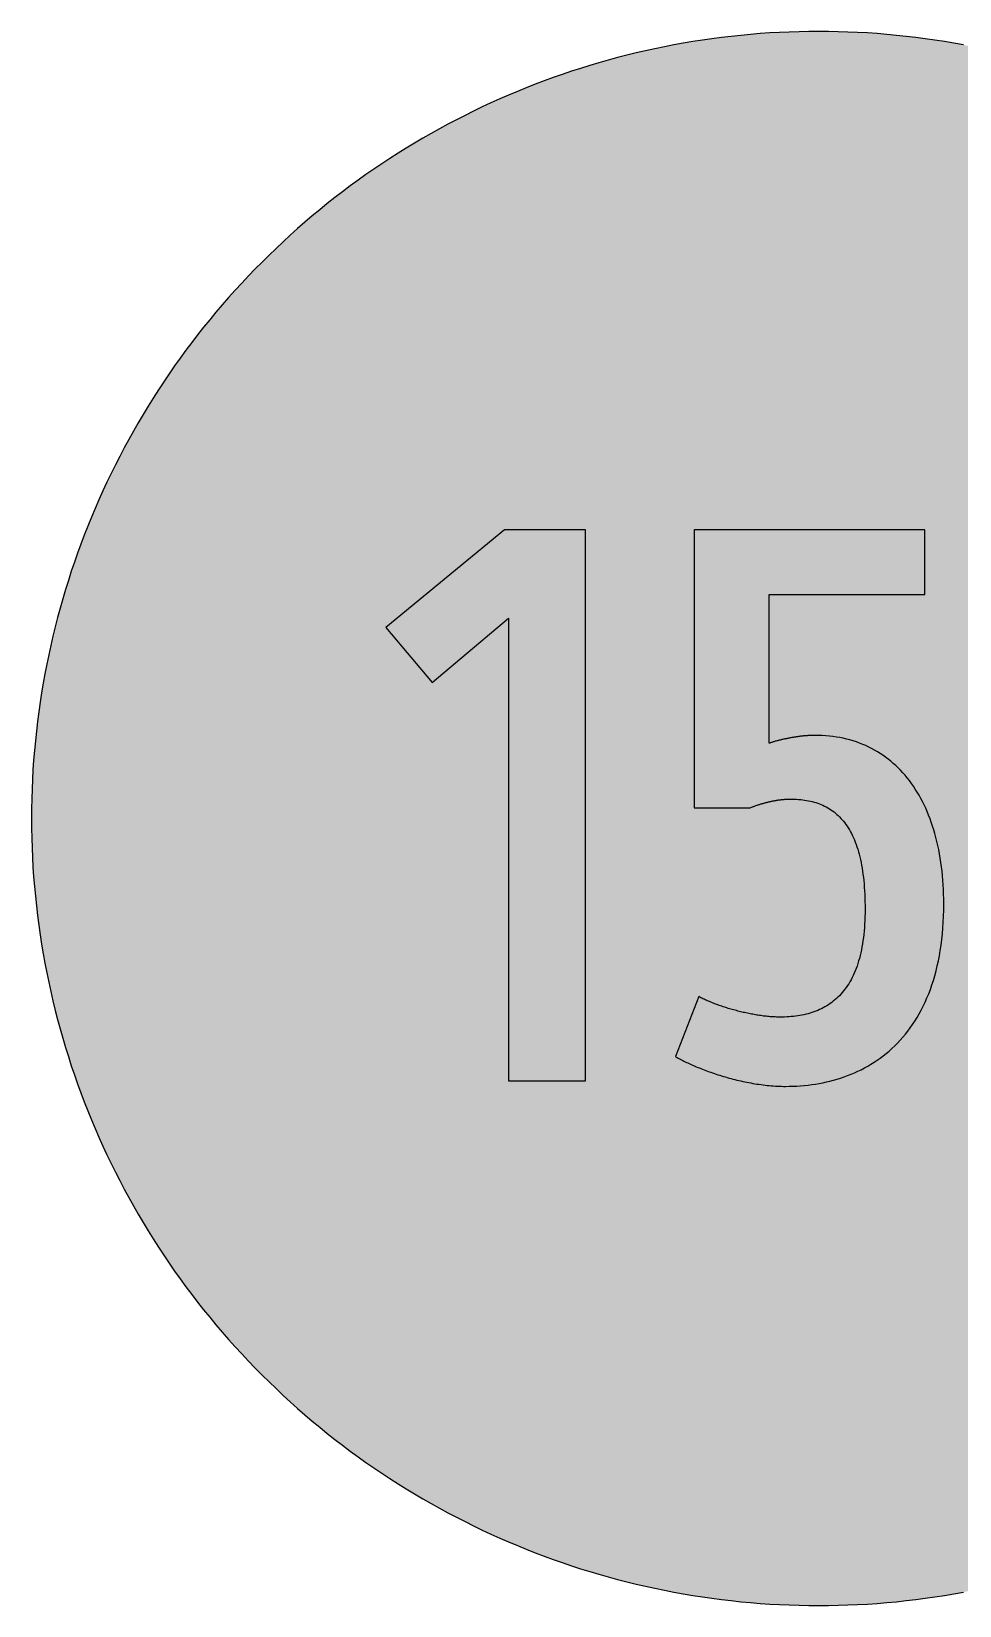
# Model space of a CAD drawing. Header units: millimetres. Extents: x 0 to 212, y 0 to 212.
# Drawn here: x 0.1 to 124.8, y 0.1 to 211.7 of the extents above; entities that cross this region are included whole.
import ezdxf

# ---------------------------------------------------------------- set-up
doc = ezdxf.new("R2010")
doc.units = ezdxf.units.MM

msp = doc.modelspace()

# ---------------------------------------------------------------- hatches: boundary and pattern name
for color, points in [(254, [(211.7189, 105.8869), (211.709, 107.2007), (211.6861, 108.5139), (211.6455, 109.8245), (211.5871, 111.1326), (211.5134, 112.4407), (211.4245, 113.7437), (211.3204, 115.0468), (211.201, 116.3447), (211.0638, 117.6426), (210.9114, 118.9355), (210.7413, 120.2258), (210.5584, 121.5136), (210.3577, 122.7988), (210.1418, 124.079), (209.9107, 125.3566), (209.6643, 126.6292), (209.4027, 127.8992), (209.1258, 129.1641), (208.8337, 130.4239), (208.5264, 131.6812), (208.2038, 132.936), (207.866, 134.1831), (207.5104, 135.4277), (207.1421, 136.6647), (206.7611, 137.8991), (206.3623, 139.1285), (205.9483, 140.3502), (205.5216, 141.5694), (205.0771, 142.781), (204.6199, 143.9901), (204.1474, 145.1915), (203.6623, 146.3853), (203.1619, 147.574), (202.6463, 148.7576), (202.1154, 149.9362), (201.5693, 151.1046), (201.0105, 152.2705), (200.439, 153.4262), (199.8523, 154.5768), (199.2503, 155.7198), (198.6356, 156.8577), (198.0057, 157.9855), (197.3605, 159.1081), (196.7052, 160.2232), (196.0321, 161.3281), (195.3489, 162.4279), (194.6504, 163.5176), (193.9366, 164.6022), (193.2102, 165.6766), (192.471, 166.7434), (191.7167, 167.8), (190.9521, 168.849), (190.1698, 169.8904), (189.3773, 170.9217), (188.5696, 171.9428), (187.7517, 172.9562), (186.9161, 173.9621), (186.0702, 174.9552), (185.2117, 175.9407), (184.338, 176.9161), (183.454, 177.8838), (182.5549, 178.8389), (181.643, 179.7837), (180.721, 180.7185), (179.7837, 181.643), (178.8389, 182.5549), (177.8838, 183.454), (176.9161, 184.338), (175.9407, 185.2117), (174.9552, 186.0702), (173.9621, 186.9161), (172.9562, 187.7492), (171.9428, 188.5696), (170.9217, 189.3773), (169.8904, 190.1698), (168.849, 190.9496), (167.8, 191.7167), (166.7408, 192.471), (165.6766, 193.2102), (164.6022, 193.9366), (163.5176, 194.6504), (162.4279, 195.3489), (161.3281, 196.0321), (160.2232, 196.7052), (159.1081, 197.3631), (157.9855, 198.0057), (156.8577, 198.6356), (155.7198, 199.2503), (154.5768, 199.8523), (153.4262, 200.439), (152.2705, 201.0131), (151.1046, 201.5719), (149.9362, 202.1154), (148.7576, 202.6463), (147.574, 203.1619), (146.3853, 203.6623), (145.1889, 204.15), (143.9875, 204.6199), (142.781, 205.0796), (141.5694, 205.5216), (140.3502, 205.9483), (139.1285, 206.3623), (137.8991, 206.7611), (136.6647, 207.1446), (135.4252, 207.5129), (134.1831, 207.866), (132.9334, 208.2038), (131.6812, 208.5264), (130.4239, 208.8337), (129.1641, 209.1284), (127.8966, 209.4052), (126.6292, 209.6668), (125.3541, 209.9132), (124.0765, 210.1444), (122.7963, 210.3603), (121.5136, 210.5584), (120.2258, 210.7438), (118.9355, 210.9114), (117.6401, 211.0638), (116.3447, 211.201), (115.0468, 211.3229), (113.7437, 211.4271), (112.4382, 211.516), (111.1326, 211.5896), (109.8245, 211.6455), (108.5113, 211.6861), (107.1982, 211.7115), (105.885, 211.7192), (104.5693, 211.7115), (103.2561, 211.6861), (101.9454, 211.6455), (100.6373, 211.5896), (99.3292, 211.516), (98.0262, 211.4271), (96.7232, 211.3229), (95.4253, 211.201), (94.1273, 211.0638), (92.8345, 210.9114), (91.5441, 210.7438), (90.2564, 210.5584), (88.9711, 210.3603), (87.691, 210.1444), (86.4133, 209.9132), (85.1408, 209.6668), (83.8708, 209.4052), (82.6059, 209.1284), (81.346, 208.8337), (80.0887, 208.5264), (78.834, 208.2038), (77.5868, 207.866), (76.3422, 207.5129), (75.1053, 207.1446), (73.8708, 206.7611), (72.6415, 206.3623), (71.4197, 205.9483), (70.2005, 205.5216), (68.9889, 205.0796), (67.7799, 204.6199), (66.5785, 204.15), (65.3847, 203.6623), (64.196, 203.1619), (63.0123, 202.6463), (61.8338, 202.1154), (60.6628, 201.5719), (59.4995, 201.0131), (58.3438, 200.439), (57.1932, 199.8523), (56.0502, 199.2503), (54.9123, 198.6356), (53.7845, 198.0057), (52.6618, 197.3631), (51.5468, 196.7052), (50.4419, 196.0321), (49.342, 195.3489), (48.2524, 194.6504), (47.1678, 193.9366), (46.0934, 193.2102), (45.0266, 192.471), (43.9699, 191.7167), (42.9209, 190.9496), (41.8795, 190.1698), (40.8483, 189.3773), (39.8272, 188.5696), (38.8137, 187.7492), (37.8079, 186.9161), (36.8148, 186.0702), (35.8292, 185.2117), (34.8539, 184.338), (33.8861, 183.454), (32.9311, 182.5549), (31.9862, 181.643), (31.049, 180.7185), (30.1269, 179.7837), (29.2151, 178.8389), (28.3159, 177.8838), (27.432, 176.9161), (26.5582, 175.9407), (25.6997, 174.9552), (24.8539, 173.9621), (24.0208, 172.9562), (23.2004, 171.9428), (22.3926, 170.9217), (21.6002, 169.8904), (20.8204, 168.849), (20.0533, 167.8), (19.2989, 166.7434), (18.5598, 165.6766), (17.8333, 164.6022), (17.1196, 163.5176), (16.4211, 162.4279), (15.7378, 161.3281), (15.0647, 160.2232), (14.4069, 159.1081), (13.7643, 157.9855), (13.1343, 156.8577), (12.5197, 155.7198), (11.9177, 154.5768), (11.3309, 153.4262), (10.7569, 152.2705), (10.1981, 151.1046), (9.6545, 149.9362), (9.1237, 148.7576), (8.6081, 147.574), (8.1077, 146.3853), (7.62, 145.1915), (7.1501, 143.9901), (6.6904, 142.781), (6.2484, 141.5694), (5.8217, 140.3502), (5.4077, 139.1285), (5.0089, 137.8991), (4.6253, 136.6647), (4.257, 135.4277), (3.904, 134.1831), (3.5662, 132.936), (3.2436, 131.6812), (2.9362, 130.4239), (2.6416, 129.1641), (2.3647, 127.8992), (2.1031, 126.6292), (1.8567, 125.3566), (1.6256, 124.079), (1.4097, 122.7988), (1.2116, 121.5136), (1.0262, 120.2258), (0.8585, 118.9355), (0.7061, 117.6426), (0.569, 116.3447), (0.447, 115.0468), (0.3429, 113.7437), (0.254, 112.4407), (0.1803, 111.1326), (0.1245, 109.8245), (0.0838, 108.5139), (0.0584, 107.2007), (0.0508, 105.885), (0.0584, 104.5718), (0.0838, 103.2586), (0.1245, 101.9454), (0.1803, 100.6373), (0.254, 99.3318), (0.3429, 98.0262), (0.447, 96.7232), (0.569, 95.4253), (0.7061, 94.1299), (0.8585, 92.8345), (1.0262, 91.5441), (1.2116, 90.2564), (1.4097, 88.9737), (1.6256, 87.6935), (1.8567, 86.4159), (2.1031, 85.1408), (2.3647, 83.8733), (2.6416, 82.6059), (2.9362, 81.346), (3.2436, 80.0887), (3.5662, 78.8365), (3.904, 77.5868), (4.257, 76.3448), (4.6253, 75.1053), (5.0089, 73.8708), (5.4077, 72.6415), (5.8217, 71.4197), (6.2484, 70.2005), (6.6904, 68.9889), (7.1501, 67.7824), (7.62, 66.581), (8.1077, 65.3847), (8.6081, 64.196), (9.1237, 63.0123), (9.6545, 61.8338), (10.1981, 60.6654), (10.7569, 59.4995), (11.3309, 58.3438), (11.9177, 57.1932), (12.5197, 56.0502), (13.1343, 54.9123), (13.7643, 53.7845), (14.4069, 52.6618), (15.0647, 51.5468), (15.7378, 50.4419), (16.4211, 49.342), (17.1196, 48.2524), (17.8333, 47.1678), (18.5598, 46.0934), (19.2989, 45.0291), (20.0533, 43.9699), (20.8204, 42.9209), (21.6002, 41.8795), (22.3926, 40.8483), (23.2004, 39.8272), (24.0208, 38.8137), (24.8539, 37.8079), (25.6997, 36.8148), (26.5582, 35.8292), (27.432, 34.8539), (28.3159, 33.8861), (29.2151, 32.9311), (30.1269, 31.9862), (31.049, 31.049), (31.9862, 30.1269), (32.9311, 29.2151), (33.8861, 28.3159), (34.8539, 27.432), (35.8292, 26.5582), (36.8148, 25.6997), (37.8079, 24.8539), (38.8137, 24.0182), (39.8272, 23.2004), (40.8483, 22.3926), (41.8795, 21.6002), (42.9209, 20.8178), (43.9699, 20.0533), (45.0266, 19.2989), (46.0934, 18.5598), (47.1678, 17.8333), (48.2524, 17.1196), (49.342, 16.4211), (50.4419, 15.7378), (51.5468, 15.0647), (52.6618, 14.4094), (53.7845, 13.7643), (54.9123, 13.1343), (56.0502, 12.5197), (57.1932, 11.9177), (58.3438, 11.3309), (59.4995, 10.7594), (60.6628, 10.2006), (61.8338, 9.6545), (63.0123, 9.1237), (64.196, 8.6081), (65.3847, 8.1077), (66.5785, 7.6225), (67.7799, 7.1501), (68.9889, 6.6929), (70.2005, 6.2484), (71.4197, 5.8217), (72.6415, 5.4077), (73.8708, 5.0089), (75.1053, 4.6279), (76.3422, 4.2596), (77.5868, 3.904), (78.834, 3.5662), (80.0887, 3.2436), (81.346, 2.9362), (82.6059, 2.6441), (83.8708, 2.3673), (85.1408, 2.1057), (86.4133, 1.8593), (87.691, 1.6281), (88.9711, 1.4122), (90.2564, 1.2116), (91.5441, 1.0287), (92.8345, 0.8585), (94.1273, 0.7061), (95.4253, 0.569), (96.7232, 0.4496), (98.0262, 0.3454), (99.3292, 0.2565), (100.6373, 0.1829), (101.9454, 0.1245), (103.2561, 0.0838), (104.5693, 0.061), (105.885, 0.0533), (107.1982, 0.061), (108.5113, 0.0838), (109.8245, 0.1245), (111.1326, 0.1829), (112.4382, 0.2565), (113.7437, 0.3454), (115.0468, 0.4496), (116.3447, 0.569), (117.6401, 0.7061), (118.9355, 0.8585), (120.2258, 1.0287), (121.5136, 1.2116), (122.7963, 1.4122), (124.0765, 1.6281), (125.3541, 1.8593), (126.6292, 2.1057), (127.8966, 2.3673), (129.1641, 2.6441), (130.4239, 2.9362), (131.6812, 3.2436), (132.9334, 3.5662), (134.1831, 3.904), (135.4252, 4.2596), (136.6647, 4.6279), (137.8991, 5.0089), (139.1285, 5.4077), (140.3502, 5.8217), (141.5694, 6.2484), (142.781, 6.6929), (143.9875, 7.1501), (145.1889, 7.6225), (146.3853, 8.1077), (147.574, 8.6081), (148.7576, 9.1237), (149.9362, 9.6545), (151.1046, 10.2006), (152.2705, 10.7594), (153.4262, 11.3309), (154.5768, 11.9177), (155.7198, 12.5197), (156.8577, 13.1343), (157.9855, 13.7643), (159.1081, 14.4094), (160.2232, 15.0647), (161.3281, 15.7378), (162.4279, 16.4211), (163.5176, 17.1196), (164.6022, 17.8333), (165.6766, 18.5598), (166.7408, 19.2989), (167.8, 20.0533), (168.849, 20.8178), (169.8904, 21.6002), (170.9217, 22.3926), (171.9428, 23.2004), (172.9562, 24.0182), (173.9621, 24.8539), (174.9552, 25.6997), (175.9407, 26.5582), (176.9161, 27.432), (177.8838, 28.3159), (178.8389, 29.2151), (179.7837, 30.1269), (180.721, 31.049), (181.643, 31.9862), (182.5549, 32.9311), (183.454, 33.8861), (184.338, 34.8539), (185.2117, 35.8292), (186.0702, 36.8148), (186.9161, 37.8079), (187.7517, 38.8137), (188.5696, 39.8272), (189.3773, 40.8483), (190.1698, 41.8795), (190.9521, 42.9209), (191.7167, 43.9699), (192.471, 45.0291), (193.2102, 46.0934), (193.9366, 47.1678), (194.6504, 48.2524), (195.3489, 49.342), (196.0321, 50.4419), (196.7052, 51.5468), (197.3605, 52.6618), (198.0057, 53.7845), (198.6356, 54.9123), (199.2503, 56.0502), (199.8523, 57.1932), (200.439, 58.3438), (201.0105, 59.4995), (201.5693, 60.6654), (202.1154, 61.8338), (202.6463, 63.0123), (203.1619, 64.196), (203.6623, 65.3847), (204.1474, 66.581), (204.6199, 67.7824), (205.0771, 68.9889), (205.5216, 70.2005), (205.9483, 71.4197), (206.3623, 72.6415), (206.7611, 73.8708), (207.1421, 75.1053), (207.5104, 76.3448), (207.866, 77.5868), (208.2038, 78.8365), (208.5264, 80.0887), (208.8337, 81.346), (209.1258, 82.6059), (209.4027, 83.8733), (209.6643, 85.1408), (209.9107, 86.4159), (210.1418, 87.6935), (210.3577, 88.9737), (210.5584, 90.2564), (210.7413, 91.5441), (210.9114, 92.8345), (211.0638, 94.1299), (211.201, 95.4253), (211.3204, 96.7232), (211.4245, 98.0262), (211.5134, 99.3318), (211.5871, 100.6373), (211.6455, 101.9454), (211.6861, 103.2586), (211.709, 104.5718), (211.7166, 105.885)]), (59, [(64.1876, 70.6092), (74.5603, 70.6092), (74.5603, 144.6911), (63.6584, 144.6911), (47.6772, 131.5678), (53.9228, 124.1594), (64.1876, 132.8371)]), (59, [(120.173, 136.0121), (120.173, 144.6911), (89.1646, 144.6911), (89.1646, 107.3323), (96.6791, 107.3323), (96.7765, 107.3709), (96.8756, 107.409), (96.9747, 107.4471), (97.0712, 107.4826), (97.1702, 107.5207), (97.2668, 107.5563), (97.3633, 107.5893), (97.4598, 107.6249), (97.5563, 107.6579), (97.6528, 107.6909), (97.7494, 107.7214), (97.8433, 107.7519), (97.9399, 107.7824), (98.0338, 107.8128), (98.1278, 107.8408), (98.2218, 107.8713), (98.3132, 107.8967), (98.4072, 107.9246), (98.4987, 107.95), (98.5901, 107.9754), (98.6815, 108.0008), (98.773, 108.0262), (98.8619, 108.0491), (98.9533, 108.0719), (99.0422, 108.0948), (99.1311, 108.1151), (99.22, 108.1354), (99.3064, 108.1557), (99.3953, 108.1761), (99.4816, 108.1938), (99.568, 108.2142), (99.6544, 108.2294), (99.7407, 108.2472), (99.8245, 108.265), (99.9084, 108.2802), (99.9922, 108.2954), (100.076, 108.3107), (100.1573, 108.3234), (100.2386, 108.3386), (100.3198, 108.3513), (100.4011, 108.3615), (100.4824, 108.3742), (100.5611, 108.3843), (100.6399, 108.397), (100.7186, 108.4047), (100.7948, 108.4148), (100.8736, 108.425), (100.9498, 108.4326), (101.026, 108.4402), (101.0996, 108.4478), (101.1733, 108.4555), (101.2469, 108.4605), (101.3206, 108.4656), (101.3917, 108.4707), (101.4654, 108.4758), (101.5365, 108.4809), (101.6051, 108.4834), (101.6737, 108.4859), (101.7422, 108.4885), (101.8108, 108.491), (101.8794, 108.4936), (101.9454, 108.4936), (102.0115, 108.4961), (102.075, 108.4961), (102.362, 108.4936), (102.6439, 108.4859), (102.9233, 108.4707), (103.2002, 108.4529), (103.472, 108.4275), (103.7412, 108.397), (104.0079, 108.3615), (104.2695, 108.3183), (104.5286, 108.27), (104.7826, 108.2167), (105.0341, 108.1557), (105.283, 108.0897), (105.5268, 108.016), (105.7681, 107.9373), (106.0044, 107.8509), (106.2355, 107.757), (106.4641, 107.6579), (106.6902, 107.5512), (106.9111, 107.4395), (107.127, 107.3175), (107.3404, 107.1905), (107.5487, 107.0559), (107.7544, 106.9137), (107.9551, 106.7664), (108.1507, 106.6089), (108.3437, 106.4438), (108.5317, 106.2711), (108.7145, 106.0933), (108.8923, 105.9053), (109.0676, 105.7097), (109.2378, 105.5065), (109.4054, 105.2932), (109.5654, 105.0747), (109.7229, 104.8461), (109.8753, 104.6099), (110.0226, 104.3635), (110.1649, 104.1095), (110.3046, 103.8479), (110.4392, 103.5761), (110.5662, 103.2967), (110.6907, 103.0072), (110.81, 102.71), (110.9243, 102.4026), (111.0336, 102.0851), (111.1377, 101.76), (111.2393, 101.4247), (111.3333, 101.0793), (111.4222, 100.7262), (111.506, 100.363), (111.5847, 99.9896), (111.6584, 99.6061), (111.727, 99.2124), (111.7905, 98.8085), (111.8489, 98.3945), (111.9022, 97.9703), (111.9505, 97.536), (111.9911, 97.0915), (112.0292, 96.6368), (112.0597, 96.1695), (112.0851, 95.6945), (112.1054, 95.2068), (112.1181, 94.709), (112.1258, 94.1984), (112.1308, 93.6777), (112.1258, 93.1647), (112.1156, 92.6592), (112.0978, 92.1664), (112.0724, 91.6838), (112.0419, 91.2139), (112.0038, 90.7542), (111.9581, 90.3046), (111.9073, 89.8652), (111.8489, 89.4359), (111.7854, 89.0194), (111.7143, 88.6104), (111.6381, 88.2142), (111.5543, 87.8281), (111.4654, 87.4497), (111.3688, 87.0814), (111.2672, 86.7258), (111.158, 86.3778), (111.0463, 86.04), (110.9269, 85.7098), (110.7999, 85.3923), (110.6703, 85.0824), (110.5332, 84.7827), (110.3909, 84.4906), (110.2436, 84.2086), (110.0912, 83.9343), (109.9312, 83.6701), (109.7686, 83.4136), (109.601, 83.1672), (109.4257, 82.9285), (109.2479, 82.6973), (109.0651, 82.4763), (108.8746, 82.263), (108.6815, 82.0572), (108.4834, 81.8591), (108.2802, 81.6686), (108.0745, 81.4883), (107.8611, 81.313), (107.6452, 81.1479), (107.4242, 80.9879), (107.2007, 80.838), (106.9696, 80.6933), (106.7359, 80.5561), (106.4997, 80.4266), (106.2584, 80.3046), (106.012, 80.1878), (105.7631, 80.0786), (105.5091, 79.977), (105.2525, 79.883), (104.9934, 79.7941), (104.7293, 79.7103), (104.4626, 79.6341), (104.1908, 79.5655), (103.9165, 79.502), (103.6396, 79.4436), (103.3577, 79.3928), (103.0732, 79.3471), (102.7862, 79.3064), (102.4966, 79.2709), (102.2045, 79.2429), (101.9099, 79.2201), (101.6102, 79.2023), (101.3079, 79.1896), (101.0056, 79.182), (100.6983, 79.1794), (100.5383, 79.1794), (100.3783, 79.182), (100.2132, 79.187), (100.0481, 79.1947), (99.883, 79.2023), (99.7128, 79.2124), (99.5426, 79.2226), (99.3724, 79.2353), (99.1972, 79.2505), (99.0244, 79.2683), (98.8492, 79.2861), (98.6714, 79.3064), (98.4936, 79.3267), (98.3158, 79.3496), (98.1354, 79.375), (97.9551, 79.4004), (97.7722, 79.4283), (97.5919, 79.4563), (97.409, 79.4868), (97.2236, 79.5198), (97.0407, 79.5528), (96.8578, 79.5858), (96.6724, 79.6214), (96.487, 79.6595), (96.3041, 79.6976), (96.1187, 79.7382), (95.9333, 79.7789), (95.7478, 79.8195), (95.5624, 79.8627), (95.3795, 79.9084), (95.1941, 79.9541), (95.0112, 79.9998), (94.8284, 80.0481), (94.6455, 80.0964), (94.4626, 80.1446), (94.2823, 80.1954), (94.1019, 80.2488), (93.9216, 80.3021), (93.7412, 80.3554), (93.5634, 80.4088), (93.3882, 80.4647), (93.2129, 80.5205), (93.0377, 80.579), (92.8649, 80.6374), (92.6922, 80.6958), (92.522, 80.7542), (92.3544, 80.8152), (92.1868, 80.8761), (92.0217, 80.9371), (91.8591, 81.0006), (91.6965, 81.0641), (91.5365, 81.1276), (91.379, 81.1911), (91.2241, 81.2571), (91.0692, 81.3206), (90.9193, 81.3867), (90.7694, 81.4527), (90.6221, 81.5213), (90.4799, 81.5873), (90.3376, 81.6559), (90.1979, 81.7245), (90.0633, 81.7931), (89.9287, 81.8617), (89.7992, 81.9302), (86.6249, 73.8886), (86.7512, 73.8124), (86.8832, 73.7362), (87.0204, 73.66), (87.1626, 73.5813), (87.31, 73.5025), (87.4624, 73.4212), (87.6198, 73.34), (87.7824, 73.2587), (87.9475, 73.1774), (88.1202, 73.0936), (88.2955, 73.0098), (88.4758, 72.9259), (88.6587, 72.8421), (88.8467, 72.7583), (89.0397, 72.6745), (89.2353, 72.5881), (89.4359, 72.5043), (89.6417, 72.4205), (89.85, 72.3367), (90.0608, 72.2503), (90.2741, 72.1665), (90.4926, 72.0827), (90.7161, 72.0014), (90.9396, 71.9176), (91.1682, 71.8363), (91.3994, 71.7525), (91.633, 71.6737), (91.8693, 71.5924), (92.108, 71.5137), (92.3493, 71.435), (92.5957, 71.3588), (92.8421, 71.2826), (93.091, 71.2064), (93.3425, 71.1327), (93.5965, 71.059), (93.8505, 70.9879), (94.1095, 70.9193), (94.3686, 70.8508), (94.6302, 70.7847), (94.8919, 70.7212), (95.156, 70.6577), (95.4227, 70.5968), (95.6894, 70.5358), (95.9587, 70.4799), (96.2279, 70.424), (96.4971, 70.3707), (96.7689, 70.3199), (97.0407, 70.2716), (97.315, 70.2259), (97.5893, 70.1802), (97.8637, 70.1396), (98.138, 70.1015), (98.4123, 70.0659), (98.6892, 70.0329), (98.966, 70.0024), (99.2403, 69.9745), (99.5172, 69.9491), (99.7915, 69.9287), (100.0684, 69.9084), (100.3427, 69.8932), (100.6196, 69.883), (100.8939, 69.8729), (101.1682, 69.8678), (101.44, 69.8652), (101.9454, 69.8703), (102.4509, 69.8856), (102.9564, 69.9084), (103.4593, 69.9414), (103.9597, 69.9846), (104.46, 70.038), (104.9579, 70.1015), (105.4532, 70.1751), (105.9459, 70.2589), (106.4387, 70.3529), (106.9264, 70.4571), (107.4115, 70.5714), (107.8941, 70.6984), (108.3716, 70.8355), (108.8466, 70.9828), (109.3191, 71.1429), (109.7839, 71.313), (110.2462, 71.4959), (110.7034, 71.689), (111.158, 71.8947), (111.6051, 72.1106), (112.047, 72.3417), (112.4839, 72.583), (112.9157, 72.8345), (113.3399, 73.1012), (113.759, 73.3781), (114.1705, 73.6702), (114.5743, 73.9724), (114.9731, 74.2899), (115.3643, 74.6201), (115.7478, 74.9605), (116.1237, 75.3161), (116.492, 75.6844), (116.8527, 76.0679), (117.2032, 76.4642), (117.5461, 76.8731), (117.8814, 77.2973), (118.2065, 77.7342), (118.5215, 78.1863), (118.8288, 78.6511), (119.126, 79.1312), (119.4105, 79.6265), (119.6873, 80.1345), (119.954, 80.6577), (120.208, 81.1962), (120.4519, 81.7499), (120.6856, 82.3189), (120.9065, 82.9031), (121.1174, 83.5025), (121.3155, 84.1172), (121.5009, 84.7471), (121.6762, 85.3948), (121.8362, 86.0552), (121.9835, 86.7334), (122.1207, 87.4268), (122.2426, 88.138), (122.3493, 88.8644), (122.4458, 89.6087), (122.5271, 90.3681), (122.5931, 91.1428), (122.6439, 91.9378), (122.682, 92.7481), (122.7049, 93.5736), (122.7125, 94.4194), (122.7074, 95.0697), (122.6947, 95.7123), (122.6693, 96.3473), (122.6363, 96.9747), (122.5931, 97.5944), (122.5423, 98.2066), (122.4813, 98.8085), (122.4102, 99.4029), (122.3315, 99.9896), (122.2426, 100.5662), (122.1435, 101.1352), (122.0368, 101.6965), (121.92, 102.2477), (121.7955, 102.7913), (121.6609, 103.3272), (121.5187, 103.8504), (121.3688, 104.3686), (121.2088, 104.8741), (121.0386, 105.3744), (120.8608, 105.8621), (120.6754, 106.3422), (120.4824, 106.8121), (120.2792, 107.2718), (120.0683, 107.7239), (119.8474, 108.1659), (119.6213, 108.5977), (119.3851, 109.0193), (119.1412, 109.4334), (118.8872, 109.8347), (118.6282, 110.2284), (118.3589, 110.6094), (118.0821, 110.9828), (117.7976, 111.3434), (117.5055, 111.6965), (117.2058, 112.0369), (116.8984, 112.3671), (116.5835, 112.6871), (116.2609, 112.997), (115.9307, 113.2967), (115.5903, 113.5837), (115.2449, 113.8631), (114.8918, 114.1273), (114.5337, 114.3838), (114.1654, 114.6277), (113.7895, 114.8613), (113.4085, 115.0823), (113.0173, 115.2931), (112.6211, 115.4938), (112.2172, 115.6818), (111.8083, 115.857), (111.3892, 116.0221), (110.965, 116.1745), (110.5357, 116.3142), (110.0963, 116.4438), (109.6518, 116.5606), (109.1997, 116.6673), (108.7425, 116.7587), (108.2777, 116.84), (107.8078, 116.9086), (107.3302, 116.967), (106.8451, 117.0102), (106.3549, 117.0407), (105.857, 117.061), (105.3541, 117.0661), (105.2754, 117.0661), (105.1941, 117.0661), (105.1128, 117.0635), (105.029, 117.061), (104.9426, 117.0584), (104.8588, 117.0559), (104.7725, 117.0508), (104.6836, 117.0483), (104.5947, 117.0432), (104.5058, 117.0356), (104.4143, 117.0305), (104.3229, 117.0229), (104.2314, 117.0153), (104.1375, 117.0076), (104.0435, 117), (103.9495, 116.9899), (103.8555, 116.9822), (103.759, 116.9721), (103.6625, 116.9594), (103.566, 116.9492), (103.4669, 116.9365), (103.3704, 116.9264), (103.2713, 116.9137), (103.1723, 116.8984), (103.0732, 116.8857), (102.9716, 116.8705), (102.8725, 116.8578), (102.7709, 116.8425), (102.6693, 116.8248), (102.5677, 116.8095), (102.4687, 116.7943), (102.3671, 116.7765), (102.2629, 116.7587), (102.1613, 116.7409), (102.0597, 116.7232), (101.9581, 116.7028), (101.8565, 116.6825), (101.7549, 116.6647), (101.6533, 116.6444), (101.5492, 116.6216), (101.4476, 116.6012), (101.346, 116.5809), (101.2444, 116.5581), (101.1428, 116.5352), (101.0437, 116.5123), (100.9421, 116.4895), (100.8431, 116.4666), (100.7415, 116.4412), (100.6424, 116.4184), (100.5434, 116.393), (100.4443, 116.3676), (100.3452, 116.3422), (100.2487, 116.3168), (100.1522, 116.2914), (100.0557, 116.2634), (99.9592, 116.2355), (99.8626, 116.2101), (99.7687, 116.1821), (99.6747, 116.1542), (99.5807, 116.1263), (99.4893, 116.0958), (99.3978, 116.0678), (99.3064, 116.0374), (99.2175, 116.0094), (99.2188, 136.0121)])]:
    msp.add_hatch(color=color).paths.add_polyline_path(points)

# ---------------------------------------------------------------- linework, layer by layer
at = {"color": 254}
msp.add_lwpolyline([(125.3541, 209.9132), (124.0765, 210.1444), (122.7963, 210.3603), (121.5136, 210.5584), (120.2258, 210.7438), (118.9355, 210.9114), (117.6401, 211.0638), (116.3447, 211.201), (115.0468, 211.3229), (113.7437, 211.4271), (112.4382, 211.516), (111.1326, 211.5896), (109.8245, 211.6455), (108.5113, 211.6861), (107.1982, 211.7115), (105.885, 211.7192), (104.5693, 211.7115), (103.2561, 211.6861), (101.9454, 211.6455), (100.6373, 211.5896), (99.3292, 211.516), (98.0262, 211.4271), (96.7232, 211.3229), (95.4253, 211.201), (94.1273, 211.0638), (92.8345, 210.9114), (91.5441, 210.7438), (90.2564, 210.5584), (88.9711, 210.3603), (87.691, 210.1444), (86.4133, 209.9132), (85.1408, 209.6668), (83.8708, 209.4052), (82.6059, 209.1284), (81.346, 208.8337), (80.0887, 208.5264), (78.834, 208.2038), (77.5868, 207.866), (76.3422, 207.5129), (75.1053, 207.1446), (73.8708, 206.7611), (72.6415, 206.3623), (71.4197, 205.9483), (70.2005, 205.5216), (68.9889, 205.0796), (67.7799, 204.6199), (66.5785, 204.15), (65.3847, 203.6623), (64.196, 203.1619), (63.0123, 202.6463), (61.8338, 202.1154), (60.6628, 201.5719), (59.4995, 201.0131), (58.3438, 200.439), (57.1932, 199.8523), (56.0502, 199.2503), (54.9123, 198.6356), (53.7845, 198.0057), (52.6618, 197.3631), (51.5468, 196.7052), (50.4419, 196.0321), (49.342, 195.3489), (48.2524, 194.6504), (47.1678, 193.9366), (46.0934, 193.2102), (45.0266, 192.471), (43.9699, 191.7167), (42.9209, 190.9496), (41.8795, 190.1698), (40.8483, 189.3773), (39.8272, 188.5696), (38.8137, 187.7492), (37.8079, 186.9161), (36.8148, 186.0702), (35.8292, 185.2117), (34.8539, 184.338), (33.8861, 183.454), (32.9311, 182.5549), (31.9862, 181.643), (31.049, 180.7185), (30.1269, 179.7837), (29.2151, 178.8389), (28.3159, 177.8838), (27.432, 176.9161), (26.5582, 175.9407), (25.6997, 174.9552), (24.8539, 173.9621), (24.0208, 172.9562), (23.2004, 171.9428), (22.3926, 170.9217), (21.6002, 169.8904), (20.8204, 168.849), (20.0533, 167.8), (19.2989, 166.7434), (18.5598, 165.6766), (17.8333, 164.6022), (17.1196, 163.5176), (16.4211, 162.4279), (15.7378, 161.3281), (15.0647, 160.2232), (14.4069, 159.1081), (13.7643, 157.9855), (13.1343, 156.8577), (12.5197, 155.7198), (11.9177, 154.5768), (11.3309, 153.4262), (10.7569, 152.2705), (10.1981, 151.1046), (9.6545, 149.9362), (9.1237, 148.7576), (8.6081, 147.574), (8.1077, 146.3853), (7.62, 145.1915), (7.1501, 143.9901), (6.6904, 142.781), (6.2484, 141.5694), (5.8217, 140.3502), (5.4077, 139.1285), (5.0089, 137.8991), (4.6253, 136.6647), (4.257, 135.4277), (3.904, 134.1831), (3.5662, 132.936), (3.2436, 131.6812), (2.9362, 130.4239), (2.6416, 129.1641), (2.3647, 127.8992), (2.1031, 126.6292), (1.8567, 125.3566), (1.6256, 124.079), (1.4097, 122.7988), (1.2116, 121.5136), (1.0262, 120.2258), (0.8585, 118.9355), (0.7061, 117.6426), (0.569, 116.3447), (0.447, 115.0468), (0.3429, 113.7437), (0.254, 112.4407), (0.1803, 111.1326), (0.1245, 109.8245), (0.0838, 108.5139), (0.0584, 107.2007), (0.0508, 105.885), (0.0584, 104.5718), (0.0838, 103.2586), (0.1245, 101.9454), (0.1803, 100.6373), (0.254, 99.3318), (0.3429, 98.0262), (0.447, 96.7232), (0.569, 95.4253), (0.7061, 94.1299), (0.8585, 92.8345), (1.0262, 91.5441), (1.2116, 90.2564), (1.4097, 88.9737), (1.6256, 87.6935), (1.8567, 86.4159), (2.1031, 85.1408), (2.3647, 83.8733), (2.6416, 82.6059), (2.9362, 81.346), (3.2436, 80.0887), (3.5662, 78.8365), (3.904, 77.5868), (4.257, 76.3448), (4.6253, 75.1053), (5.0089, 73.8708), (5.4077, 72.6415), (5.8217, 71.4197), (6.2484, 70.2005), (6.6904, 68.9889), (7.1501, 67.7824), (7.62, 66.581), (8.1077, 65.3847), (8.6081, 64.196), (9.1237, 63.0123), (9.6545, 61.8338), (10.1981, 60.6654), (10.7569, 59.4995), (11.3309, 58.3438), (11.9177, 57.1932), (12.5197, 56.0502), (13.1343, 54.9123), (13.7643, 53.7845), (14.4069, 52.6618), (15.0647, 51.5468), (15.7378, 50.4419), (16.4211, 49.342), (17.1196, 48.2524), (17.8333, 47.1678), (18.5598, 46.0934), (19.2989, 45.0291), (20.0533, 43.9699), (20.8204, 42.9209), (21.6002, 41.8795), (22.3926, 40.8483), (23.2004, 39.8272), (24.0208, 38.8137), (24.8539, 37.8079), (25.6997, 36.8148), (26.5582, 35.8292), (27.432, 34.8539), (28.3159, 33.8861), (29.2151, 32.9311), (30.1269, 31.9862), (31.049, 31.049), (31.9862, 30.1269), (32.9311, 29.2151), (33.8861, 28.3159), (34.8539, 27.432), (35.8292, 26.5582), (36.8148, 25.6997), (37.8079, 24.8539), (38.8137, 24.0182), (39.8272, 23.2004), (40.8483, 22.3926), (41.8795, 21.6002), (42.9209, 20.8178), (43.9699, 20.0533), (45.0266, 19.2989), (46.0934, 18.5598), (47.1678, 17.8333), (48.2524, 17.1196), (49.342, 16.4211), (50.4419, 15.7378), (51.5468, 15.0647), (52.6618, 14.4094), (53.7845, 13.7643), (54.9123, 13.1343), (56.0502, 12.5197), (57.1932, 11.9177), (58.3438, 11.3309), (59.4995, 10.7594), (60.6628, 10.2006), (61.8338, 9.6545), (63.0123, 9.1237), (64.196, 8.6081), (65.3847, 8.1077), (66.5785, 7.6225), (67.7799, 7.1501), (68.9889, 6.6929), (70.2005, 6.2484), (71.4197, 5.8217), (72.6415, 5.4077), (73.8708, 5.0089), (75.1053, 4.6279), (76.3422, 4.2596), (77.5868, 3.904), (78.834, 3.5662), (80.0887, 3.2436), (81.346, 2.9362), (82.6059, 2.6441), (83.8708, 2.3673), (85.1408, 2.1057), (86.4133, 1.8593), (87.691, 1.6281), (88.9711, 1.4122), (90.2564, 1.2116), (91.5441, 1.0287), (92.8345, 0.8585), (94.1273, 0.7061), (95.4253, 0.569), (96.7232, 0.4496), (98.0262, 0.3454), (99.3292, 0.2565), (100.6373, 0.1829), (101.9454, 0.1245), (103.2561, 0.0838), (104.5693, 0.061), (105.885, 0.0533), (107.1982, 0.061), (108.5113, 0.0838), (109.8245, 0.1245), (111.1326, 0.1829), (112.4382, 0.2565), (113.7437, 0.3454), (115.0468, 0.4496), (116.3447, 0.569), (117.6401, 0.7061), (118.9355, 0.8585), (120.2258, 1.0287), (121.5136, 1.2116), (122.7963, 1.4122), (124.0765, 1.6281), (125.3541, 1.8593)], dxfattribs=at)
at = {"color": 59}
for points in [[(64.1876, 70.6092), (74.5603, 70.6092), (74.5603, 144.6911), (63.6584, 144.6911), (47.6772, 131.5678), (53.9228, 124.1594), (64.1876, 132.8371), (64.1876, 70.6092)], [(120.173, 136.0121), (120.173, 144.6911), (89.1646, 144.6911), (89.1646, 107.3323), (96.6791, 107.3323), (96.7765, 107.3709), (96.8756, 107.409), (96.9747, 107.4471), (97.0712, 107.4826), (97.1702, 107.5207), (97.2668, 107.5563), (97.3633, 107.5893), (97.4598, 107.6249), (97.5563, 107.6579), (97.6528, 107.6909), (97.7494, 107.7214), (97.8433, 107.7519), (97.9399, 107.7824), (98.0338, 107.8128), (98.1278, 107.8408), (98.2218, 107.8713), (98.3132, 107.8967), (98.4072, 107.9246), (98.4987, 107.95), (98.5901, 107.9754), (98.6815, 108.0008), (98.773, 108.0262), (98.8619, 108.0491), (98.9533, 108.0719), (99.0422, 108.0948), (99.1311, 108.1151), (99.22, 108.1354), (99.3064, 108.1557), (99.3953, 108.1761), (99.4816, 108.1938), (99.568, 108.2142), (99.6544, 108.2294), (99.7407, 108.2472), (99.8245, 108.265), (99.9084, 108.2802), (99.9922, 108.2954), (100.076, 108.3107), (100.1573, 108.3234), (100.2386, 108.3386), (100.3198, 108.3513), (100.4011, 108.3615), (100.4824, 108.3742), (100.5611, 108.3843), (100.6399, 108.397), (100.7186, 108.4047), (100.7948, 108.4148), (100.8736, 108.425), (100.9498, 108.4326), (101.026, 108.4402), (101.0996, 108.4478), (101.1733, 108.4555), (101.2469, 108.4605), (101.3206, 108.4656), (101.3917, 108.4707), (101.4654, 108.4758), (101.5365, 108.4809), (101.6051, 108.4834), (101.6737, 108.4859), (101.7422, 108.4885), (101.8108, 108.491), (101.8794, 108.4936), (101.9454, 108.4936), (102.0115, 108.4961), (102.075, 108.4961), (102.362, 108.4936), (102.6439, 108.4859), (102.9233, 108.4707), (103.2002, 108.4529), (103.472, 108.4275), (103.7412, 108.397), (104.0079, 108.3615), (104.2695, 108.3183), (104.5286, 108.27), (104.7826, 108.2167), (105.0341, 108.1557), (105.283, 108.0897), (105.5268, 108.016), (105.7681, 107.9373), (106.0044, 107.8509), (106.2355, 107.757), (106.4641, 107.6579), (106.6902, 107.5512), (106.9111, 107.4395), (107.127, 107.3175), (107.3404, 107.1905), (107.5487, 107.0559), (107.7544, 106.9137), (107.9551, 106.7664), (108.1507, 106.6089), (108.3437, 106.4438), (108.5317, 106.2711), (108.7145, 106.0933), (108.8923, 105.9053), (109.0676, 105.7097), (109.2378, 105.5065), (109.4054, 105.2932), (109.5654, 105.0747), (109.7229, 104.8461), (109.8753, 104.6099), (110.0226, 104.3635), (110.1649, 104.1095), (110.3046, 103.8479), (110.4392, 103.5761), (110.5662, 103.2967), (110.6907, 103.0072), (110.81, 102.71), (110.9243, 102.4026), (111.0336, 102.0851), (111.1377, 101.76), (111.2393, 101.4247), (111.3333, 101.0793), (111.4222, 100.7262), (111.506, 100.363), (111.5847, 99.9896), (111.6584, 99.6061), (111.727, 99.2124), (111.7905, 98.8085), (111.8489, 98.3945), (111.9022, 97.9703), (111.9505, 97.536), (111.9911, 97.0915), (112.0292, 96.6368), (112.0597, 96.1695), (112.0851, 95.6945), (112.1054, 95.2068), (112.1181, 94.709), (112.1258, 94.1984), (112.1308, 93.6777), (112.1258, 93.1647), (112.1156, 92.6592), (112.0978, 92.1664), (112.0724, 91.6838), (112.0419, 91.2139), (112.0038, 90.7542), (111.9581, 90.3046), (111.9073, 89.8652), (111.8489, 89.4359), (111.7854, 89.0194), (111.7143, 88.6104), (111.6381, 88.2142), (111.5543, 87.8281), (111.4654, 87.4497), (111.3688, 87.0814), (111.2672, 86.7258), (111.158, 86.3778), (111.0463, 86.04), (110.9269, 85.7098), (110.7999, 85.3923), (110.6703, 85.0824), (110.5332, 84.7827), (110.3909, 84.4906), (110.2436, 84.2086), (110.0912, 83.9343), (109.9312, 83.6701), (109.7686, 83.4136), (109.601, 83.1672), (109.4257, 82.9285), (109.2479, 82.6973), (109.0651, 82.4763), (108.8746, 82.263), (108.6815, 82.0572), (108.4834, 81.8591), (108.2802, 81.6686), (108.0745, 81.4883), (107.8611, 81.313), (107.6452, 81.1479), (107.4242, 80.9879), (107.2007, 80.838), (106.9696, 80.6933), (106.7359, 80.5561), (106.4997, 80.4266), (106.2584, 80.3046), (106.012, 80.1878), (105.7631, 80.0786), (105.5091, 79.977), (105.2525, 79.883), (104.9934, 79.7941), (104.7293, 79.7103), (104.4626, 79.6341), (104.1908, 79.5655), (103.9165, 79.502), (103.6396, 79.4436), (103.3577, 79.3928), (103.0732, 79.3471), (102.7862, 79.3064), (102.4966, 79.2709), (102.2045, 79.2429), (101.9099, 79.2201), (101.6102, 79.2023), (101.3079, 79.1896), (101.0056, 79.182), (100.6983, 79.1794), (100.5383, 79.1794), (100.3783, 79.182), (100.2132, 79.187), (100.0481, 79.1947), (99.883, 79.2023), (99.7128, 79.2124), (99.5426, 79.2226), (99.3724, 79.2353), (99.1972, 79.2505), (99.0244, 79.2683), (98.8492, 79.2861), (98.6714, 79.3064), (98.4936, 79.3267), (98.3158, 79.3496), (98.1354, 79.375), (97.9551, 79.4004), (97.7722, 79.4283), (97.5919, 79.4563), (97.409, 79.4868), (97.2236, 79.5198), (97.0407, 79.5528), (96.8578, 79.5858), (96.6724, 79.6214), (96.487, 79.6595), (96.3041, 79.6976), (96.1187, 79.7382), (95.9333, 79.7789), (95.7478, 79.8195), (95.5624, 79.8627), (95.3795, 79.9084), (95.1941, 79.9541), (95.0112, 79.9998), (94.8284, 80.0481), (94.6455, 80.0964), (94.4626, 80.1446), (94.2823, 80.1954), (94.1019, 80.2488), (93.9216, 80.3021), (93.7412, 80.3554), (93.5634, 80.4088), (93.3882, 80.4647), (93.2129, 80.5205), (93.0377, 80.579), (92.8649, 80.6374), (92.6922, 80.6958), (92.522, 80.7542), (92.3544, 80.8152), (92.1868, 80.8761), (92.0217, 80.9371), (91.8591, 81.0006), (91.6965, 81.0641), (91.5365, 81.1276), (91.379, 81.1911), (91.2241, 81.2571), (91.0692, 81.3206), (90.9193, 81.3867), (90.7694, 81.4527), (90.6221, 81.5213), (90.4799, 81.5873), (90.3376, 81.6559), (90.1979, 81.7245), (90.0633, 81.7931), (89.9287, 81.8617), (89.7992, 81.9302), (86.6249, 73.8886), (86.7512, 73.8124), (86.8832, 73.7362), (87.0204, 73.66), (87.1626, 73.5813), (87.31, 73.5025), (87.4624, 73.4212), (87.6198, 73.34), (87.7824, 73.2587), (87.9475, 73.1774), (88.1202, 73.0936), (88.2955, 73.0098), (88.4758, 72.9259), (88.6587, 72.8421), (88.8467, 72.7583), (89.0397, 72.6745), (89.2353, 72.5881), (89.4359, 72.5043), (89.6417, 72.4205), (89.85, 72.3367), (90.0608, 72.2503), (90.2741, 72.1665), (90.4926, 72.0827), (90.7161, 72.0014), (90.9396, 71.9176), (91.1682, 71.8363), (91.3994, 71.7525), (91.633, 71.6737), (91.8693, 71.5924), (92.108, 71.5137), (92.3493, 71.435), (92.5957, 71.3588), (92.8421, 71.2826), (93.091, 71.2064), (93.3425, 71.1327), (93.5965, 71.059), (93.8505, 70.9879), (94.1095, 70.9193), (94.3686, 70.8508), (94.6302, 70.7847), (94.8919, 70.7212), (95.156, 70.6577), (95.4227, 70.5968), (95.6894, 70.5358), (95.9587, 70.4799), (96.2279, 70.424), (96.4971, 70.3707), (96.7689, 70.3199), (97.0407, 70.2716), (97.315, 70.2259), (97.5893, 70.1802), (97.8637, 70.1396), (98.138, 70.1015), (98.4123, 70.0659), (98.6892, 70.0329), (98.966, 70.0024), (99.2403, 69.9745), (99.5172, 69.9491), (99.7915, 69.9287), (100.0684, 69.9084), (100.3427, 69.8932), (100.6196, 69.883), (100.8939, 69.8729), (101.1682, 69.8678), (101.44, 69.8652), (101.9454, 69.8703), (102.4509, 69.8856), (102.9564, 69.9084), (103.4593, 69.9414), (103.9597, 69.9846), (104.46, 70.038), (104.9579, 70.1015), (105.4532, 70.1751), (105.9459, 70.2589), (106.4387, 70.3529), (106.9264, 70.4571), (107.4115, 70.5714), (107.8941, 70.6984), (108.3716, 70.8355), (108.8466, 70.9828), (109.3191, 71.1429), (109.7839, 71.313), (110.2462, 71.4959), (110.7034, 71.689), (111.158, 71.8947), (111.6051, 72.1106), (112.047, 72.3417), (112.4839, 72.583), (112.9157, 72.8345), (113.3399, 73.1012), (113.759, 73.3781), (114.1705, 73.6702), (114.5743, 73.9724), (114.9731, 74.2899), (115.3643, 74.6201), (115.7478, 74.9605), (116.1237, 75.3161), (116.492, 75.6844), (116.8527, 76.0679), (117.2032, 76.4642), (117.5461, 76.8731), (117.8814, 77.2973), (118.2065, 77.7342), (118.5215, 78.1863), (118.8288, 78.6511), (119.126, 79.1312), (119.4105, 79.6265), (119.6873, 80.1345), (119.954, 80.6577), (120.208, 81.1962), (120.4519, 81.7499), (120.6856, 82.3189), (120.9065, 82.9031), (121.1174, 83.5025), (121.3155, 84.1172), (121.5009, 84.7471), (121.6762, 85.3948), (121.8362, 86.0552), (121.9835, 86.7334), (122.1207, 87.4268), (122.2426, 88.138), (122.3493, 88.8644), (122.4458, 89.6087), (122.5271, 90.3681), (122.5931, 91.1428), (122.6439, 91.9378), (122.682, 92.7481), (122.7049, 93.5736), (122.7125, 94.4194), (122.7074, 95.0697), (122.6947, 95.7123), (122.6693, 96.3473), (122.6363, 96.9747), (122.5931, 97.5944), (122.5423, 98.2066), (122.4813, 98.8085), (122.4102, 99.4029), (122.3315, 99.9896), (122.2426, 100.5662), (122.1435, 101.1352), (122.0368, 101.6965), (121.92, 102.2477), (121.7955, 102.7913), (121.6609, 103.3272), (121.5187, 103.8504), (121.3688, 104.3686), (121.2088, 104.8741), (121.0386, 105.3744), (120.8608, 105.8621), (120.6754, 106.3422), (120.4824, 106.8121), (120.2792, 107.2718), (120.0683, 107.7239), (119.8474, 108.1659), (119.6213, 108.5977), (119.3851, 109.0193), (119.1412, 109.4334), (118.8872, 109.8347), (118.6282, 110.2284), (118.3589, 110.6094), (118.0821, 110.9828), (117.7976, 111.3434), (117.5055, 111.6965), (117.2058, 112.0369), (116.8984, 112.3671), (116.5835, 112.6871), (116.2609, 112.997), (115.9307, 113.2967), (115.5903, 113.5837), (115.2449, 113.8631), (114.8918, 114.1273), (114.5337, 114.3838), (114.1654, 114.6277), (113.7895, 114.8613), (113.4085, 115.0823), (113.0173, 115.2931), (112.6211, 115.4938), (112.2172, 115.6818), (111.8083, 115.857), (111.3892, 116.0221), (110.965, 116.1745), (110.5357, 116.3142), (110.0963, 116.4438), (109.6518, 116.5606), (109.1997, 116.6673), (108.7425, 116.7587), (108.2777, 116.84), (107.8078, 116.9086), (107.3302, 116.967), (106.8451, 117.0102), (106.3549, 117.0407), (105.857, 117.061), (105.3541, 117.0661), (105.2754, 117.0661), (105.1941, 117.0661), (105.1128, 117.0635), (105.029, 117.061), (104.9426, 117.0584), (104.8588, 117.0559), (104.7725, 117.0508), (104.6836, 117.0483), (104.5947, 117.0432), (104.5058, 117.0356), (104.4143, 117.0305), (104.3229, 117.0229), (104.2314, 117.0153), (104.1375, 117.0076), (104.0435, 117), (103.9495, 116.9899), (103.8555, 116.9822), (103.759, 116.9721), (103.6625, 116.9594), (103.566, 116.9492), (103.4669, 116.9365), (103.3704, 116.9264), (103.2713, 116.9137), (103.1723, 116.8984), (103.0732, 116.8857), (102.9716, 116.8705), (102.8725, 116.8578), (102.7709, 116.8425), (102.6693, 116.8248), (102.5677, 116.8095), (102.4687, 116.7943), (102.3671, 116.7765), (102.2629, 116.7587), (102.1613, 116.7409), (102.0597, 116.7232), (101.9581, 116.7028), (101.8565, 116.6825), (101.7549, 116.6647), (101.6533, 116.6444), (101.5492, 116.6216), (101.4476, 116.6012), (101.346, 116.5809), (101.2444, 116.5581), (101.1428, 116.5352), (101.0437, 116.5123), (100.9421, 116.4895), (100.8431, 116.4666), (100.7415, 116.4412), (100.6424, 116.4184), (100.5434, 116.393), (100.4443, 116.3676), (100.3452, 116.3422), (100.2487, 116.3168), (100.1522, 116.2914), (100.0557, 116.2634), (99.9592, 116.2355), (99.8626, 116.2101), (99.7687, 116.1821), (99.6747, 116.1542), (99.5807, 116.1263), (99.4893, 116.0958), (99.3978, 116.0678), (99.3064, 116.0374), (99.2175, 116.0094), (99.2188, 136.0121), (120.173, 136.0121)]]:
    msp.add_lwpolyline(points, dxfattribs=at)

doc.saveas('drawing.dxf')
